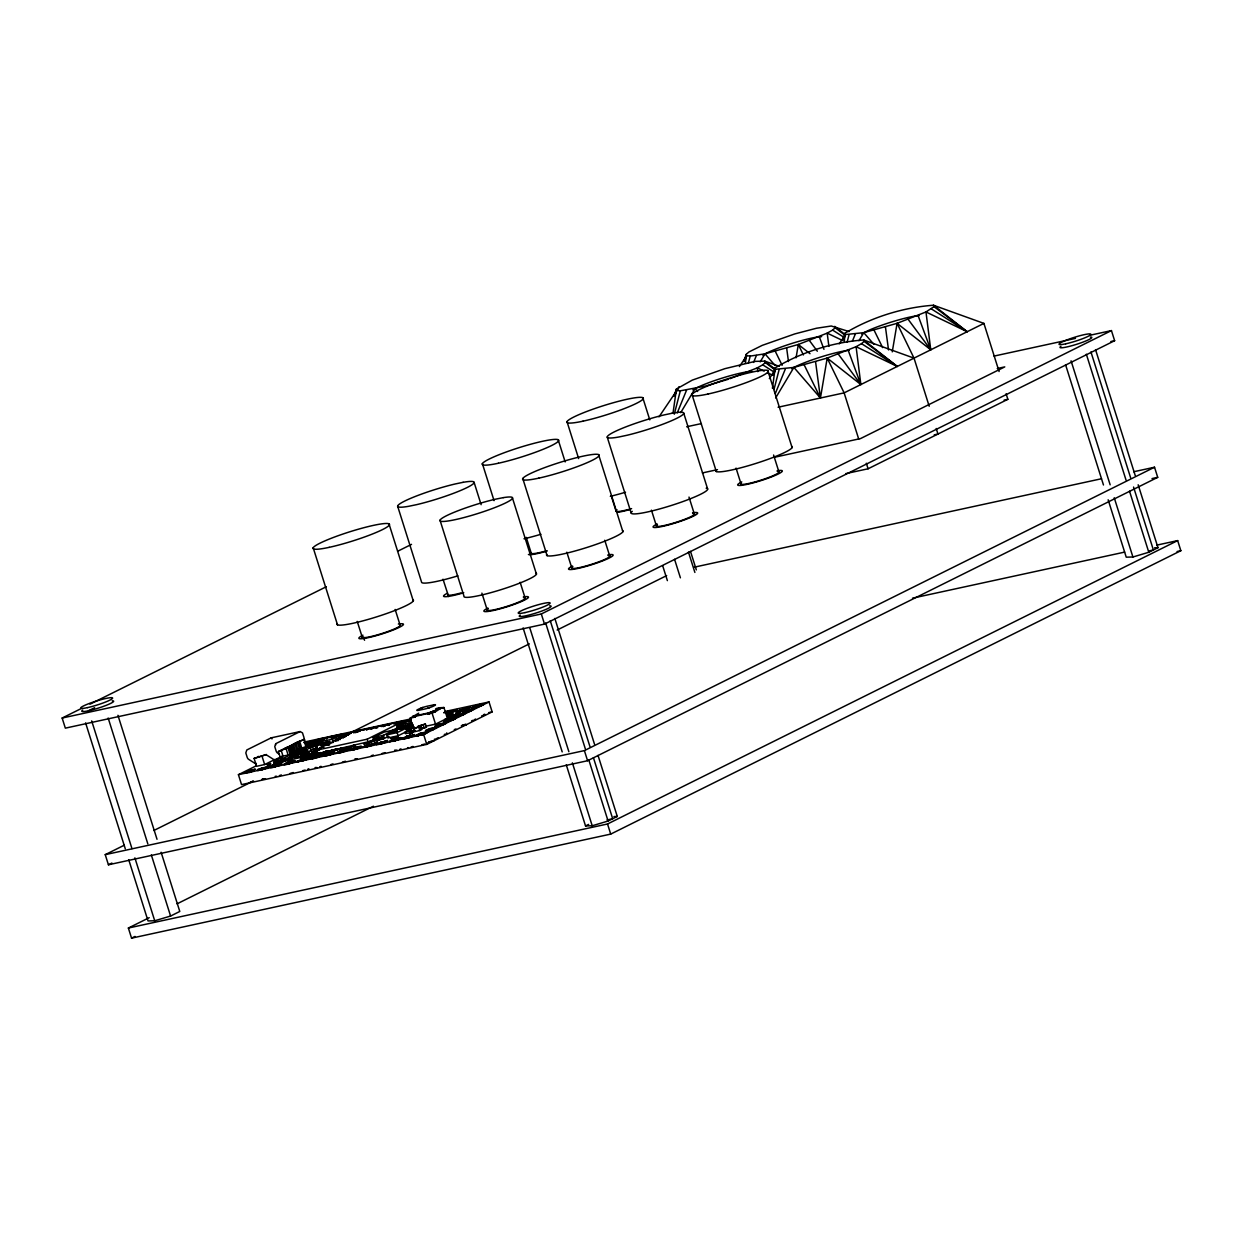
<?xml version="1.0" encoding="UTF-8"?>
<svg xmlns="http://www.w3.org/2000/svg" width="1243" height="1243" viewBox="0 0 1243 1243"><rect width="100%" height="100%" fill="white"/><g stroke="black" fill="none" stroke-linecap="round" stroke-linejoin="round"><path stroke-width="1.5" d="M347.916 747.059L345.787 748.364L334.818 749.545L323.413 755.495L327.499 755.573M347.791 747.229L343.581 748.861L347.465 747.012M306.244 755.247L309.025 753.988C304.784 756.925 305.452 753.336 307.441 754.206C306.508 755.122 305.747 753.926 309.367 753.025L308.854 751.44L302.95 753.211L302.453 751.627L304.069 750.819M347.372 746.841L346.719 748.1L343.581 748.861L354.255 745.738L343.581 748.861L347.931 746.732M396.517 731.241L397.247 730.977L394.777 731.754M375.277 739.134L369.979 741.558L370.787 741.931L373.024 740.673L323.739 752.233L324.656 751.813L328.867 751.176L319.42 754.75L321.517 754.812L318.721 756.303L310.191 758.354L316.266 755.387M347.652 747.68L343.581 748.861L346.735 747.416M323.553 755.573L334.755 751.937L329.442 753.04L332.223 751.098M440.006 708.37L438.453 708.976L439.82 707.733L443.937 707.516L447.325 718.268L435.532 724.125L425.898 726.223M298.646 761.866L296.953 761.229L320.989 752.605L303.758 759.24M409.351 731.164L409.848 732.749L411.526 731.909L411.029 730.325L404.985 732.111L405.482 733.696C419.466 730.666 407.393 732.982 413.049 731.723C412.536 734.038 408.792 731.381 415.038 730.231M448.257 718.314L462.567 710.825L457.44 712.301L462.567 710.825L444.963 719.573L458.449 714.445L464.727 713.249L448.148 718.423L450.401 717.429M320.492 748.053L319.591 748.752L321.315 747.882L319.14 749.094M343.689 748.317L336.496 749.311L329.426 753.072L335.517 749.451L337.739 749.389L335.02 749.482L346.813 747.54M316.312 751.875L301.086 758.65L314.168 752.45M391.84 738.28L398.304 736.353L390.892 738.575L397.9 736.788M279.209 754.097L277.531 753.04A3.341 2.02 77.7 0 1 276.101 750.927L274.765 746.655L275.76 743.671L300.138 731.552L302.484 732.873L303.851 737.13A3.341 2.02 77.7 0 1 303.945 739.911M302.779 757.702L300.557 758.199L319.513 749.824M325.915 752.046L316.375 753.615L315.38 750.446L367.182 739.197L404.068 720.862L352.266 732.111L314.013 751.036L311.154 751.658L310.657 750.088L316.468 747.991L316.918 749.591L318.581 749.234L316.918 749.591M367.182 739.197L368.177 742.366L373.04 741.123L374.096 740.704L373.086 737.534L383.932 732.158L394.28 729.905L383.434 735.297L373.086 737.534M307.021 757.236C307.922 755.993 305.778 757.702 301.971 758.448M353.898 745.396L352.592 746.049M368.549 742.988L367.415 743.64L371.471 742.18M309.227 747.664C313.283 746.282 308.311 748.799 311.48 746.328L310.983 744.743L314.743 743.656C308.28 739.865 334.414 735.468 320.072 740.968L323.335 739.321L317.214 741.449M342.757 748.317L342.555 748.69M414.603 730.9L409.848 732.749L413.251 732.065L409.429 733.945L413.033 732.22L409.848 732.749L414.634 730.698M343.938 736.493L346.968 735.126C342.011 737.052 345.212 735.561 346.144 735.747C343.41 737.845 346.952 735.064 340.489 737.021L345.445 735.607M335.641 749.374L333.621 750.399L338.64 748.783L334.818 749.545M343.41 748.457L342.742 748.659M368.487 743.221L363.64 743.889L368.472 743.392M269.576 764.259L270.554 763.497L266.95 764.88L270.554 763.544L269.933 764.057M312.677 746.655L317.897 744.743L312.459 746.763M333.901 749.809L328.82 751.44L335.936 750.057M393.922 730.216L396.672 729.346L394.373 730.558M340.178 748.737L338.857 749.389L340.52 748.954M368.394 742.91L367.586 743.64L368.783 743.19M459.708 711.649L457.517 712.814L458.993 711.757C455.451 713.404 458.76 712.907 459.506 711.649C456.445 712.798 457.144 712.938 459.692 711.757M309.631 747.447L311.48 746.328C307.145 748.224 312.785 747.463 310.393 747.198M316.561 752.512L309.647 755.573L315.971 752.45L313.438 752.636L315.023 752.466M396.331 737.721L398.304 736.353L390.892 738.575L391.933 738.591M297.341 756.428L297.73 755.635L295.011 756.397L295.508 757.981C304.333 753.833 307.891 757.407 305.545 753.305L300.62 755.169L301.101 756.769L300.107 753.6L303.012 752.17L303.51 753.74M321.44 755.278L313.997 757.018L316.328 755.029M347.418 747.633L345.507 748.41L347.652 747.633M314.324 753.025L314.075 752.124C320.352 752.31 314.448 752.264 311.325 753.491L316.965 751.937L304.768 756.894L312.055 754.454L309.507 756.816L312.568 755.589L310.362 756.257M317.913 753.864L319.762 752.932L317.944 753.491M293.068 756.769L297.698 754.299L289.743 758.059L297.357 754.268M345.865 735.856L342.99 736.555M335.998 749.482L338.64 748.783L335.765 749.964M396.035 737.783C399.764 736.089 391.607 739.228 397.791 736.726M289.06 759.691L290.862 758.712L288.174 759.675C292.96 756.63 289.448 761.959 288.469 757.935L288.174 759.675L290.878 759.162L288.935 759.349L293.768 757.127L292.478 755.713M324.112 752.015L327.608 751.176L321.471 753.04L324.33 752.543M332.13 750.321L328.82 751.44L332.394 750.29L328.82 751.44L330.793 751.254M394.839 737.985L393.751 738.218C389.23 738.544 397.542 738.124 397.403 736.788M459.692 712.13L457.44 711.944L462.567 710.825L457.548 712.472M306.12 756.521C304.255 759.131 314.697 754.377 314.075 754.843M450.261 717.242L448.692 718.034M412.723 731.77L411.619 732.329L414.805 731.086M317.074 745.147L317.897 744.743L316.794 744.868M339.355 749.343L341.98 748.053L340.333 748.488M339.153 748.845L339.401 748.985M310.035 755.558L312.102 754.843L309.895 755.573L310.781 754.19L311.014 755.293L310.781 754.19M343.721 736.198L346.346 736.151L345.476 736.431C344.637 734.815 343.86 737.115 346.346 736.151L344.031 735.887M459.506 711.649L457.315 712.767L459.848 712.037M289.184 759.691L288.174 759.675L290.8 758.587L282.145 762.021L281.648 760.436L284.227 759.628L285.377 761.073L284.383 757.904L291.779 754.237L292.276 755.822L293.27 755.542L289.526 757.189L290.209 759.442L288.174 759.675L290.862 758.805M335.02 749.482L337.506 749.576L333.621 750.399L335.734 749.762M275.558 744.386L275.728 744.93M375.091 739.212L368.177 742.366L374.096 740.704L369.824 741.714L373.024 740.673M244.187 772.804L249.097 770.365L255.374 769.168L244.187 772.804L246.44 773.224M244.234 773.364L253.976 770.303L248.631 772.462M270.492 766.978L277.469 764.041L281.835 763.435L270.694 767.615L281.369 763.901M275.231 776.3L276.801 776.3M287.817 764.196C278.183 766.465 292.991 759.768 295.166 761.353M298.74 761.353L301.055 760.126M323.615 756.117L334.895 752.466L332.938 753.755M389.556 741.123L400.899 737.581L389.758 741.76M445.74 722.074L444.45 721.763M445.833 721.577L448.148 720.334M463.08 712.876L462.738 712.161L474.065 708.603L466.84 710.11L462.94 711.851L462.924 712.798L474.204 709.131M316.281 751.922L313.267 752.901M337.164 749.125L335.828 750.073M411.899 732.251L414.696 731.21M305.545 753.305L302.671 754.734L303.168 756.319L301.412 757.344L289.899 759.893L290.955 759.131L289.526 757.189M673.007 413.251L676.41 389.028L692.304 380.109L724.918 368.658L755.154 361.371L764.833 361.138L779.237 366.328M745.458 363.298L746.297 354.302L748.861 352.002L762.192 345.383L794.805 333.916L816.48 328.245L831.272 326.008L849.124 331.586M772.431 388.298L775.181 367.881C801.471 352.095 833.043 342.167 863.621 339.976L914.025 358.139L929.205 406.275M796.064 357.813L798.317 344.497L827.201 333.124L832.624 330.079L835.187 327.779L834.721 326.396L844.976 334.46M775.616 397.962L793.889 367.415L827.201 358.077L860.871 384.553L856.085 346.704L897.291 366.452L863.621 339.976L864.087 341.359L861.508 343.658L856.085 346.704L827.201 358.077L820.442 398.024L793.889 367.415L775.648 369.264L769.339 378.602M844.246 342.136L845.069 333.14C871.343 317.353 902.931 307.441 933.509 305.234L983.912 323.398L999.092 371.533M892.256 351.862L897.089 323.335L925.973 311.962L933.975 306.633L933.509 305.234L967.178 331.71L925.973 311.962L930.758 349.811L897.089 323.335L863.776 332.673L845.535 334.538L839.227 343.86M289.417 759.659L290.598 758.743M316.002 755.526L313.314 756.257L320.337 754.703M290.147 758.851L288.174 759.675L291.002 759.085L289.199 759.364M331.151 751.704L329.799 751.844L332.394 750.29M337.008 749.156L335.02 749.824M305.747 755.045L306.042 755.309M331.508 750.477L332.534 750.663L330.56 751.269L332.549 750.632L330.591 750.958M353.556 745.738L352.22 746.251L355.234 745.707L352.686 746.375M344.606 736.307L345.243 736.074M345.259 735.716L343.55 736.509L344.544 735.716M394.233 737.472L395.227 737.021L390.892 738.575M325.79 751.829L323.972 752.077M292.944 757.127L293.768 757.127M346.471 747.525L346.129 748.27L346.952 747.727M395.227 737.021L392.306 738.389L394.109 737.487M319 753.04L317.105 753.988L319.529 753.6L318.161 754.004M301.785 757.236L303.168 756.319M313.143 752.87L315.986 751.844M315.8 751.875L306.213 756.832L310.61 754.719M328.199 750.958L325.961 752.605M372.947 740.968L368.177 742.366L372.698 740.673L368.177 742.366L369.979 741.558M449.034 717.988L450.199 717.537M396.579 731.335L395.258 731.661M297.528 755.713L292.183 757.236M316.965 744.837L317.649 744.293M458.993 711.757L457.89 712.41L459.18 711.711M351.878 746.484L354.146 745.412L352.189 746.484M674.281 414.199L680.325 390.815L705.418 386.091L728.429 379.224M748.348 363.282L750.213 356.088L764.989 353.835L798.317 344.497L810.032 353.711M774.001 389.432L779.112 369.668M847.136 342.12L849 334.926M324.376 752.264L326.194 751.44L323.848 752.543M396.688 729.377L394.28 730.247M393.083 737.487L393.021 738.451L395.756 736.913L394.357 737.55L395.725 737.783M458.046 712.41L458.791 711.819M275.138 764.196L276.723 763.373L264.013 768.438L257.285 769.712L268.55 766.201L267.835 766.9M313.795 756.381C318.394 756.257 312.583 755.169 314.914 755.262L313.314 756.257M374.935 739.29L370.181 742.04M334.585 749.995L335.626 749.778L333.621 750.399L336.729 749.855M328.292 751.269L325.044 752.761M325.588 751.875L324.547 752.201L325.744 752.124M393.394 737.643L392.462 738.311M324.811 752.077L326.194 751.44L324.703 752.45M325.076 751.673L325.682 751.502M394.792 730.138L396.595 729.843L394.917 729.75L392.788 731.599L399.469 728.258L394.59 730.216M393.969 737.519L393.176 737.705M458.574 711.882L457.44 711.944L459.32 711.944M370.352 742.024L372.512 740.704M323.631 747.664L323.848 747.587M396.595 729.843L395.227 730.371L395.849 729.47M306.275 754.517L307.301 753.88L306.524 754.423M395.025 730.061L396.237 729.377L395.662 730.216M673.877 396.299L676.41 389.028M743.765 361.573L746.297 354.302M772.664 375.153L775.181 367.881M842.552 340.411L845.069 333.14M316.312 752.295L313.982 752.776L315.085 752.046M675.555 393.938L676.86 390.426L680.325 390.815M744.79 360.936L746.748 355.684L750.213 356.088M774.342 372.776L775.648 369.264M844.23 338.034L845.535 334.538M677.59 390.255L678.973 386.744M330.436 750.943L328.82 751.44L332.223 750.477M314.122 756.164L314.432 755.387L313.112 756.365M294.513 756.971C288.92 758.323 299.516 755.495 296.689 756.195M677.249 412.909L686.54 390.193M753.569 362.443L756.428 355.451M775.321 393.487L785.327 369.031M852.356 341.281L855.215 334.289M370.787 741.931L372.294 740.75L368.177 742.366L373.133 741.014L368.177 742.366M371.098 741.449L371.3 741.791M343.472 736.213L344.995 735.825M335.967 749.715L337.071 749.747L336.247 749.747M301.505 758.385L300.557 758.199L302.251 758.354M329.737 752.403L330.669 752.699L327.531 753.444M311.278 756.599L305.685 757.609L306.695 756.769M312.024 754.439L306.617 756.272L310.004 754.967M680.682 412.692L695.101 388.577L697.634 391.498M760.188 361.884L764.989 353.835L775.104 365.504M858.96 340.722L863.776 332.673L873.891 344.342M267.136 767.537L258.016 769.945M307.72 758.914C310.035 756.801 297.186 761.71 297.295 761.943L297.093 761.322M349.656 733.929L345.896 734.458M361.402 746.825L360.082 747.711M377.67 727.73L375.184 727.745M389.339 725.306L387.536 725.306M401.101 738.202L399.764 739.088M464.82 714.041L455.187 716.838L456.756 716.823M475.603 719.029L474.158 719.883M659.008 416.856L676.86 390.426M739.399 366.576L746.748 355.684M443.937 707.516L436.806 709.427A6.681 0.808 -17.5 0 1 435.703 710.141A15.18 1.818 -17.5 0 1 434.32 710.794L427.965 713.482L413.872 716.667L415.022 716.962M435.159 711.882L428.167 714.104L435.159 711.882L440.721 708.386M311.962 754.423C303.96 757.173 316.406 752.963 310.797 755.356L312.009 754.517L310.797 755.356M310.688 754.672L311.838 754.765L306.617 756.272L311.838 754.765L309.818 755.418M301.07 759.193L303.183 759.209M315.24 755.993L314.495 756.956L315.458 756.49M330.871 737.705L337.599 735.405M357.331 731.956L360.905 730.185L363.981 730.185M370.554 729.082L377.515 726.844L376.241 727.823M410.035 719.837L410.982 719.511L406.135 721.561M407.098 736.835L407.844 735.887C430.342 730.418 387.832 744.277 407.844 735.887L406.896 736.213M448.366 720.039L449.111 719.091C471.594 713.606 429.084 727.481 449.111 719.091L448.164 719.402M476.38 706.102L477.126 705.154C499.391 699.731 457.642 713.404 477.126 705.154L476.193 705.465M274.765 764.352L267.276 767.18M289.899 759.893L290.878 759.162M305.576 756.49L305.669 757.5L301.692 757.966M306.772 754.998L307.223 753.973L305.11 754.734M320.29 754.61L318.068 755.169L324.547 753.196M289.743 758.059L297.667 754.532M460.656 710.421L463.592 709.038M326.567 738.979L327.577 738.311M310.408 758.867L319.575 756.365M315.054 767.553L317.074 767.553M311.931 754.579L310.703 755.045M336.9 749.809L338.64 748.783L336.449 749.591L337.366 749.622M730.014 378.68L757.313 367.866L762.736 364.82L765.3 362.521L764.833 361.138L775.088 369.187M309.491 756.428L307.192 756.785L311.17 756.288L307.736 757.842M302.22 757.329L301.117 757.375M337.723 749.436L337.226 749.684M319.28 753.04L317.788 754.05L320.989 752.605L317.788 754.05M392.135 738.653L394.031 738.093M321.626 755.604L320.383 756.319M347.822 750.057C347.683 748.115 333 753.6 339.044 753.118M403.68 721.561L396.812 722.711M387.505 741.434L383.792 741.838M399.236 738.948L391.343 741.248L393.518 741.014M427.188 732.826C427.11 730.868 412.163 736.462 418.409 735.872M470.025 707.826L464.96 708.603M438.157 737.721L436.79 738.451M298.04 754.159L299.625 753.895M439.494 709.318L438.313 708.308L439.401 709.318M411.744 732.298L412.412 731.537M297.854 754.237L299.547 753.74M301.754 757.919L305.669 757.5M319.078 753.087L319.964 753.398M329.581 753.072L328.665 753.755M312.444 754.874L310.75 756.365L316.685 753.118M366.436 730.185L367.275 729.703M350.277 750.057L361.123 746.67M354.985 758.774L357.394 758.774M389.96 741.449L400.805 738.047M445.817 712.954L456.896 709.598L448.179 713.078L448.676 714.663L452.499 713.824L452.996 715.409L447.729 716.854L447.231 715.284L452.499 713.824M394.668 750.166L397.076 750.15M472.48 707.826L482.02 705.092L479.378 706.397M318.379 753.662L319.731 753.149M309.725 747.633L311.092 747.059M297.73 756.319L296.782 756.195M449.205 717.46L448.661 718.128L449.919 717.382M268.022 767.537L268.737 766.822L260.688 768.764M273.6 764.647L274.952 764.305M279.877 764.989L272.295 767.102L275.091 766.713M281.664 764.429L280.7 764.942M337.521 735.934L336.558 736.446M347.201 749.669C348.258 748.006 336.542 750.508 336.993 753.336C339.106 751.549 347.791 750.912 351.085 747.773L346.642 749.949M359.258 747.742L357.331 747.571M372.62 745.132L374.578 743.842L363.096 746.872L374.438 743.314L363.096 746.872L367.198 746.95M456.787 710.701L455.14 711.524M436.122 728.414C437.614 725.43 418.689 733.339 429.456 730.822M445.46 723.783L446.175 723.069L435.438 726.192M454.798 719.138L455.513 718.423L453.742 718.532M482.828 705.201L483.543 704.486L481.01 704.765M447.014 733.401L446.719 732.888M317.695 753.6L320.119 753.274L318.519 753.911M393.208 738.218L392.322 738.28M329.364 752.761L330.669 752.699L329.473 753.087M305.902 746.437L307.969 745.52M262.724 778.708L262.087 779.33L265.458 778.693M297.698 761.322L301.707 759.893M353.556 732.826L360.19 731.055M408.108 721.624L409.429 721.002M444.792 721.546L452.98 718.687M374.811 739.352L370.088 741.869L372.931 740.812M300.837 752.621L301.21 748.768L303.789 747.478L304.286 749.063L295.29 752.264M1090.608 335.113L1111.444 330.591L1114.629 340.706L544.512 624.095L65.335 728.149L62.15 718.034L81.277 708.526M89.962 704.206L326.35 586.712M397.62 551.286L411.526 544.372M88.502 710.763L94.623 707.718M983.912 323.398L844.137 392.866L778.087 407.222M300.138 731.552L271.192 737.845L246.813 749.964L245.819 752.932L247.155 757.22A3.341 2.02 77.7 0 0 248.6 759.318L254.986 763.373A3.341 2.02 77.7 0 0 256.369 763.497M62.15 718.034L541.311 613.98L1111.444 330.591M254.1 758.401L266.328 754.579A3.341 2.02 77.7 0 0 267.074 755.309L273.46 759.349A3.341 2.02 77.7 0 0 274.858 759.489L264.65 764.554L256.586 766.309L254.1 758.401L266.328 754.579M280.328 757.64L278.401 751.518L283.109 749.172L286.061 748.535L288.05 754.858M278.401 751.518L286.061 748.535M288.966 747.152L284.771 748.348L288.966 747.152L291.188 755.185M291.313 745.971L286.993 747.245L291.313 745.971L293.301 752.31M293.597 744.837L289.526 745.986L293.597 744.837L296.098 752.745L295.166 753.211M295.958 743.671L291.887 744.806L295.958 743.671L298.46 751.58M298.475 742.413L294.296 743.609L298.475 742.413L300.48 748.737M304.457 739.383L296.828 742.351L304.457 739.383L306.943 747.292L302.189 749.405C308.093 751.331 319.265 741.527 322.714 745.396L321.114 746.188M445.615 711.369L489.027 701.953L492.15 711.882L426.753 744.386L241.546 784.613L238.423 774.684L255.996 765.937M278.23 762.627L275.293 763.497L274.268 760.11L281.664 756.428L291.779 754.237M301.707 750.337L298.056 751.129L297.559 749.56L303.789 747.478M290.505 753.367L294.653 751.953L290.505 753.367L291.002 754.952L293.037 754.517L293.534 756.086L297.186 754.361M312.801 744.122L311.76 742.615L315.023 740.983L317.54 740.44L318.022 742.024M277.484 761.104L277.127 763.109L277.981 762.674L277.484 761.104L275.651 761.493L276.148 763.078L274.113 763.59L273.6 762.021L274.765 761.679M317.54 740.44L311.76 742.615M275.651 761.493L274.796 761.928L276.614 761.524M299.019 750.554L296.285 751.922L296.782 753.491L303.012 752.17M278.261 761.167L281.011 760.328L280.638 762.347L278.758 762.751L278.261 761.167L281.011 760.328M274.113 763.59L275.06 763.124M317.571 745.8L316.577 742.646L327.204 737.363L343.037 733.929L344.031 737.083M266.655 767.863L265.194 768.5M275.293 763.497L276.148 763.078M293.037 754.517L292.167 754.952L292.82 757.205M296.207 754.765L295.71 753.18L295.368 755.185L292.68 745.303M300.34 751.036L305.825 748.302L303.121 748.892M322.31 740.191L323.227 739.476L315.862 741.543M845.675 473.645L868.08 468.782L1007.855 399.298L1006.1 393.751M281.648 760.436L284.227 759.628M278.758 762.751L279.116 760.747M285.377 761.073L284.616 759.628L288.469 757.935M317.788 745.21L317.276 743.64L318.876 742.848L321.176 742.351L321.984 745.178L324.656 744.277L324.159 742.692L321.486 743.594L324.159 742.692M291.546 757.438L288.594 758.308L293.799 756.039L292.804 752.87M301.132 753.817L300.635 752.233L303.51 750.803L306.974 750.197L307.472 751.766L305.84 752.574L305.343 751.005L306.974 750.197M321.176 742.351L317.276 743.64M282.145 762.021L282.503 760.001M318.954 744.153L321.455 743.283L320.259 743.873M295.011 756.397L297.885 754.967M322.217 743.811L320.088 744.712L318.954 741.558M327.204 743.718L324.905 744.557L324.407 742.972L326.707 742.133L327.344 744.122L329.644 741.496L330.141 743.081L333.404 742.366L332.409 739.212L343.037 733.929M324.407 742.972L326.707 742.133M329.644 741.496L326.847 742.537L328.09 742.273M310.657 750.088L316.468 747.991M335.594 741.279L335.796 739.352L336.294 740.937M336.869 738.824L339.821 737.969L336.869 738.824L337.366 740.393M338.764 737.876L341.794 736.99L338.764 737.876L339.261 739.461M1133.694 471.75L1154.529 467.228L1157.715 477.343L587.582 760.732L108.421 864.786L105.235 854.656L124.347 845.162M153.899 830.464L252.982 781.226M338.484 740.455L337.987 738.886L337.785 740.812M350.308 732.842L529.347 643.858M557.159 630.03L666.668 575.602M310.781 754.998L316.654 752.823L309.414 756.49L312.568 755.589L309.429 756.412L310.75 756.365M313.407 754.812L316.344 753.351M306.337 759.24L304.255 760.11M108.421 864.786L111.901 863.062M412.987 727.108L410.159 718.143L418.736 713.156M400.945 723.799L397.201 725.042L397.542 728.538L397.744 726.611L399.826 726.161L400.386 727.73L399.391 724.56L400.945 723.799L401.38 725.384L402.359 724.902M403.322 722.012L407.455 720.598L403.322 722.012L403.089 723.954M347.403 750.306L344.513 751.518M405.964 727.171L405.467 725.586L400.293 726.72L399.795 725.135L410.843 719.635M375.868 740.315L375.37 738.73L372.931 739.585L373.428 741.17L374.718 740.89L377.235 740.02L376.738 738.435L377.841 738.202L378.338 739.787L376.178 740.548L375.681 738.964L376.738 738.435M397.045 726.953L399.826 726.161L399.391 724.56L397.201 725.042L398.242 728.196M375.37 738.73L372.931 739.585L373.584 741.139L374.578 740.595M390.038 731.505L401.442 725.85M375.681 738.964L377.841 738.202M378.198 738.435L380.482 737.627L380.979 739.212L379.845 739.771L378.695 740.02L378.198 738.435L380.482 737.627M403.385 728.351L402.887 726.767L410.376 724.327L410.889 725.912L397.123 732.609L386.915 734.815L387.909 737.985L398.117 735.763L407.362 731.179M380.933 737.829L383.217 737.037L383.714 738.606L382.658 739.134L381.446 739.399L380.933 737.829L383.217 737.037M386.915 734.815L397.9 729.361L408.092 727.155M405.467 725.586L398.35 727.388L398.848 728.957L403.524 727.947M376.178 740.548L377.235 740.02M378.695 740.02L379.845 739.461L378.338 739.787M404.255 727.31L401.178 728.849L413.189 725.368L409.615 726.145M402.887 726.767L410.376 724.327M381.446 739.399L382.502 738.886L381.989 737.301M383.714 738.606L387.459 736.959M372.092 745.07L373.04 744.448L369.218 745.085M406.29 729.672L414.043 727.062L406.29 729.672L406.787 731.257L411.029 730.325M387.086 741.683L385.066 742.584M447.946 711.369L443.891 712.674L447.946 711.369L448.443 712.954M414.292 728.709L415.597 728.056M394.761 739.197L396.455 738.358L393.751 738.948L394.621 738.762L395.258 740.781M412.692 728.693L420.771 726.409L421.781 729.563L419.777 730.558L414.556 731.692L413.562 728.522L420.771 726.409M425.417 724.048L418.192 726.238L425.417 724.048L426.411 727.217L420.864 729.035M446.936 713.7L456.243 710.297L456.678 713.575L456.181 712.006L457.222 711.478L457.719 713.062L456.678 713.575M451.411 712.161L447.542 713.637L448.039 715.222M447.185 716.092L446.89 712.581M405.824 737.829L406.756 737.363M411.775 736.462L412.692 735.747L409.6 736.26M434.351 728.942C437.458 726.394 422.636 731.723 429.317 730.635M238.423 774.684L423.63 734.458L489.027 701.953M428.338 742.677L426.877 743.33M465.705 724.11L464.245 724.747M483.993 715.02L484.956 714.383L484.102 714.305M1156.829 545.118L1177.665 540.596L1180.85 550.711L610.717 834.1L131.556 938.154L128.371 928.039L149.222 917.676M177.034 903.847L373.444 806.21M128.775 859.861L148.041 920.939L154.722 920.768L170.586 916.044L179.784 911.461L161.108 852.247M131.556 938.154L135.036 936.43M105.235 854.656L584.396 750.601L1154.529 467.228M566.28 764.849L585.531 825.927L588.607 824.404M585.531 825.927L592.212 825.772L608.091 821.033L617.289 816.465L598.023 755.387M1108.15 499.795L1126.236 557.175L1132.917 557.004L1148.796 552.265L1157.994 547.697L1138.153 484.77M128.371 928.039L607.532 823.985L1177.665 540.596M313.811 746.095L317.897 744.743L316.685 744.666M315.893 753.227L311.123 754.905L311.915 754.952M314.805 741.993L315.271 745.225L314.261 745.722L313.764 744.137M320.197 755.697L324.672 753.507L320.741 755.418M373.102 744.2L377.717 741.993L373.661 743.92M405.824 737.146L406.865 736.648M304.986 746.515L314.743 743.656L315.271 745.225M342.307 735.794L345.212 734.675M393.72 723.954L395.911 723.038M448.148 712.814L455.513 710.763L454.115 711.68M396.175 737.767L397.884 737.037M254.24 770.691L252.78 771.297M322.854 740.253L324.796 738.964L315.178 741.527M349.112 733.867L351.054 732.578L341.437 735.157M348.77 734.442L347.092 735.126M292.229 762.534C297.279 759.489 280.545 765.098 287.677 763.994M293.923 762.068L292.462 762.689M331.912 753.911L333.357 753.056L329.535 753.693M308.87 768.733L307.813 769.184M455.622 710.592L453.291 711.524M398.537 739.336L393.643 741.216M469.046 708.355L466.715 709.287M412.319 736.509L414.323 735.328L408.916 736.462M463.592 714.772L462.132 715.378M454.254 719.402L451.924 720.35M426.225 733.339L424.749 733.96M455.963 728.957L454.285 729.625M388.562 736.524L387.661 736.913L388.733 736.446M288.594 758.308L297.807 754.703M343.581 748.861L346.906 748.037L346.719 747.229M326.194 751.922L327.608 751.176L321.471 753.04M292.664 756.521L293.799 756.039M305.436 745.582L312.879 743.159M260.766 768.966L259.166 770.038M381.119 726.534L390.815 724.079M407.782 721.422L409.335 720.785M366.607 745.986L364.898 746.903L367.058 746.763M325.868 752.279L319.296 754.812M369.839 741.667L372.807 740.983M428.291 714.026L433.574 711.12A6.681 0.808 -17.5 0 1 426.085 713.466L420.864 714.585A6.681 0.808 -17.5 0 1 418.238 714.601M266.794 768.112L264.573 768.733M278.991 765.393L276.443 766.309M306.477 759.504L304.83 760.141M401.24 722.696L402.017 722.385M395.258 729.983L396.455 729.905M358.372 748.162L357.176 748.628M466.778 709.038L468.782 707.966L465.643 708.401M384.258 742.646L386.278 741.574L384.398 741.683M481.6 705.775L478.71 706.63M461.324 715.455L463.328 714.368L460.19 714.818M444.233 724.358L441.653 725.322M423.941 734.023L425.961 732.95L418.13 735.576M483.496 715.238L481.647 715.921M400.992 748.845L399.795 749.311M345.974 736.167L344.109 736.54L346.424 735.359M328.944 737.721L330.669 737.068M355.591 732.609L356.43 732.282M368.627 729.097L370.352 728.46M395.29 723.985L396.113 723.659M314.293 757.251L311.993 758.385L314.137 758.261M448.195 712.488L457.16 710.343M387.661 736.913L388.484 736.586M476.178 706.397L473.863 707.64L478.027 706.847M406.896 737.146L404.581 738.373L407.378 737.985M306.151 757.515L306.819 756.754M310.284 747.696L311.076 747.152M345.538 735.934L343.581 736.462M307.409 743.749L310.035 742.428L304.846 743.516M321.253 740.642L318.581 741.527M312.661 744.573L306.011 746.577M348.32 734.193L342.788 735.918M347.652 735.141L348.522 734.831M279.24 765.564L277.438 766.201M291.654 762.751L288.314 763.839M317.493 757.236L318.923 756.94M331.337 754.144L330.048 754.594M281.353 774.933L279.38 775.616M358.606 748.317L356.508 748.861M371.036 745.52L368.363 746.421M396.377 737.441L397.232 736.835M321.051 766.309L319.762 766.776M470.04 711.043L472.682 709.737L468.844 710.375M471.47 710.732L469.372 711.276M398.304 739.709L396.501 740.346M451.349 720.334L453.99 719.013L450.852 719.464M410.718 736.897L408.046 737.798M433.294 729.377L430.622 730.278M445.569 734.038L444.279 734.504M420.926 708.153L422.806 707.469A6.681 0.808 -17.5 0 1 427.561 706.133L434.739 704.688A6.681 0.808 -17.5 0 1 434.304 705.713A15.18 1.818 -17.5 0 1 432.937 706.366A6.681 0.808 -17.5 0 1 429.441 707.702L427.452 708.324A6.681 0.808 -17.5 0 1 424.686 709.038L419.481 710.157A6.681 0.808 -17.5 0 1 417.12 710.483L416.778 710.328A6.681 0.808 -17.5 0 1 417.43 709.737A15.18 1.818 -17.5 0 1 419.326 708.805A6.681 0.808 -17.5 0 1 420.926 708.153L422.806 707.469M338.78 749.094L339.805 749.094L339.028 749.265M375.231 739.445L372.558 740.191L375.433 739.399M343.192 735.157L351.256 733.215M248.786 771.375L245.85 772.758L246.891 772.851M382.891 726.534L384.724 725.896L383.59 725.586M383.574 726.518L384.895 726.052M283.87 764.181L295.057 760.561L286.947 762.379L283.932 764.74M464.276 708.821L459.04 711.027L470.18 706.832L458.838 710.39L462.054 710.701M353.991 747.696L350.075 749.42L350.215 750.461C351.598 749.824 372.201 743.314 353.991 747.696L357.052 747.431M354.628 748.395L351.66 749.871L355.141 749.28M366.514 745.784L368.363 745.147L367.213 744.821M383.497 741.683L376.536 744.635L387.661 740.44L376.349 743.858L378.727 744.495M434.848 726.176L446.035 722.54L437.909 724.374L434.91 726.72M429.472 728.693L425.557 730.418L425.696 731.443C426.069 730.915 448.723 724.079 429.472 728.693L430.622 729.004M420.134 733.339L416.219 735.064L416.358 736.089C416.716 735.561 439.369 728.724 420.134 733.339L421.268 733.65M396.766 729.734L396.004 729.734M413.872 716.667L415.628 716.652L413.173 716.652M306.741 743.982L311.573 741.838M321.191 740.89L319.311 741.527M311.387 745.52L308.963 746.515M251.909 771.623L249.066 772.556M291.592 763.016L288.749 763.932M318.053 757.267L316.142 757.702M331.291 754.392L329.395 755.029M370.973 745.769L369.093 746.406M441.343 725.197L444.652 723.659L440.83 724.296M410.656 737.161L408.776 737.783M433.232 729.641L431.352 730.278M423.319 734.256L419.963 735.281M373.335 755.045L371.3 755.713M472.977 720.334L471.61 720.8M413.033 746.437L410.982 747.09M435.594 738.917L434.242 739.367M316.949 750.974L313.314 752.217L313.656 753.18M317.043 751.285L311.325 753.491L313.252 753.149M292.385 757.515L297.419 756.101L296.611 756.164M317.074 752.248L310.035 754.283M301.676 758.541L306.788 757.096L304.768 756.894M304.209 742.817L311.434 741.31L304.923 744.06M308.217 745.21L312.179 744.013M331.306 737.767L332.673 737.332M410.237 720.474L411.184 720.148M301.272 759.815L305.048 758.681M328.836 753.911L325.2 755.62L327.36 755.387M468.16 710.592L464.54 712.192L466.684 712.053M459.615 714.772L453.586 717.429L456.601 717.118M440.131 724.514L436.495 726.223L438.08 726.114M408.217 736.679L403.136 738.964L402.794 738.249L403.136 738.964M428.586 713.886L434.957 711.245M336.698 749.731L337.739 749.389M448.195 718.361L444.963 719.573L450.572 717.646M319.886 748.239L319.606 748.441M318.441 748.954L319.762 748.426M309.973 746.204L310.983 745.878M264.215 769.075L262.289 769.681M303.603 760.343L301.039 761.322M302.95 760.763L303.898 760.452M465.488 709.504L462.21 710.421M465.783 709.613L462.94 710.483M253.619 781.132L250.34 782.049M343.581 751.844L340.737 752.699M468.72 711.695L469.683 711.384M460.33 716.03L458.418 716.636M450.681 720.567L448.133 721.53M450.028 720.987L450.991 720.676M383.279 743.221L381.352 743.827M293.301 772.524L290.023 773.426M332.984 763.901L330.933 764.523M422.962 734.597L421.051 735.203M462.955 725.213L461.588 725.648M331.819 737.379L332.767 737.083M345.445 736.136L344.109 736.54L345.507 736.384M371.502 728.771L372.465 728.46M465.068 708.355L462.955 708.339M477.328 705.791L480.155 704.967M449.298 719.713L450.261 719.417M396.61 737.317L397.651 737.068M408.046 736.524L409.009 736.213M427.452 708.324L429.441 707.702M310.362 754.827L311.838 754.765L310.206 755.511M345.772 735.778L343.876 736.338M263.221 769.184L261.356 769.945M478.058 707.049L475.277 707.826M459.335 716.139L457.983 716.543M440.659 725.43L437.101 726.58M382.285 743.33L380.28 743.889M440.69 725.632L437.909 726.409M345.523 761.244L342.431 762.037M385.221 752.636L382.114 753.413M424.904 744.013L421.812 744.806M435.594 709.178A6.681 0.808 -17.5 0 1 436.806 709.427L439.292 708.681M317.897 744.743L316.437 744.868M436.806 709.427L439.432 708.665M307.27 742.553L305.156 742.506M398.925 722.727L402.406 721.841M305.514 755.402L306.726 755.045M310.268 755.216L311.838 754.765M372.558 740.191L375.044 739.476M409.848 732.749L411.247 732.345M413.235 732.096L411.526 731.909M275.526 766.807L272.186 767.615M302.22 760.778L299.812 761.353M314.277 758.448L315.209 758.183M449.313 720.987L446.905 721.577M440.581 724.98L439.276 725.322M354.892 749.576L352.266 750.244M394.823 740.673L392.757 741.434M305.156 770.085L302.748 770.66M386.635 725.322L389.82 724.607M399.5 722.758L402.173 722.214M384.413 741.449L378.447 744.2M316.965 751.937L315.629 752.605M371.564 741.714L374.096 740.704M354.177 745.816L352.375 746.188M371.036 741.869L373.04 741.123M330.514 752.792L329.426 753.072L330.483 752.435M408.931 721.561L409.817 721.328M448.614 712.938L449.5 712.721M466.824 712.255L463.825 712.876M311.418 755.728L309.569 756.148M261.853 769.588L259.709 770.038M314.774 758.09L312.583 758.851M406.881 738.342L403.882 738.964M393.984 731.537L396.424 730.915L393.394 731.614M393.891 731.537L396.424 730.915L393.58 731.568L394.559 731.35M334.647 736.571L337.428 736.042M393.751 731.537L396.424 730.915M340.007 752.636L346.579 750.182L338.749 752.823M429.146 741.9L433.9 740.844L428.742 741.978M994.027 356.088L1075.459 338.407M686.68 426.769L701.409 423.583M1110.854 341.53L1114.629 340.706M997.259 368.518L1004.779 366.887L860.498 438.593L773.923 457.393M1004.111 400.106L1007.855 399.298M702.419 472.93L717.475 469.652M934.223 434.848L937.968 434.04L936.212 428.493M694.293 567.165L1101.5 478.741M1152.028 478.571L1157.715 477.343M912.502 598.178L1124.635 552.11M1149.635 550.804L1153.395 549.981L1133.554 487.054M436.277 708.494L439.82 707.733M412.971 716.015L415.426 716.015L415.209 716.9M1177.059 551.535L1180.85 550.711M410.159 718.143L414.074 717.304M303.82 742.164L410.858 718.92M316.577 742.646L332.409 739.212M399.795 725.135L411.915 722.494M335.097 739.694L337.987 738.886M407.89 725.057L412.412 724.079M452.996 715.409L452.576 712.13M306.524 747.261L321.129 744.075L322.123 747.245M408.31 725.259L412.692 724.312L413.189 725.896L411.2 726.332M297.559 749.56L301.21 748.768M397.542 728.538L399.624 728.087L399.127 726.502M293.55 753.646L295.71 753.18M302.453 751.627L305.343 751.005M300.635 752.233L306.835 750.088L307.285 751.689L310.672 750.958M488.639 712.643L492.15 711.882M291.048 755.853L292.447 755.558L290.24 756.257M302.95 753.211L307.114 752.31L307.611 753.895M274.268 760.11L284.383 757.904M421.361 728.305L426.411 727.217M302.671 754.734L300.62 755.169L300.107 753.6L296.44 754.392L297.465 757.546L296.44 754.392L299.345 752.963L299.843 754.532M284.616 759.628L285.89 761.042M380.979 739.212L382.502 738.886M277.981 762.674L279.613 762.332M281.508 761.912L283 761.586M345.538 748.224L347.294 747.525M607.05 819.976L612.69 818.749L593.424 757.671M305.84 752.574L307.114 752.31M461.371 725.772L466.405 724.685L461.806 725.663M324.656 751.813L326.272 751.471M309.025 742.102L311.34 741.776M305.032 758.929L306.897 758.805M271.192 737.845L271.984 738.917M316.033 752.435L313.702 752.87M323.366 752.093L324.501 752.512M342.648 736.369L344.249 736.415M254.395 769.697L248.149 770.676M301.598 757.298L302.748 757.111M458.247 712.332L459.351 711.68M290.567 758.945L288.966 759.504L290.209 759.442M408.574 747.68L407.518 747.68M258.948 770.489L257.612 770.567M433.543 704.859L434.739 704.688M310.766 747.664L309.88 747.602L310.905 747.245M307.301 758.214L312.04 756.521M448.832 718.05L449.748 717.429M353.432 745.505L352.826 745.676M331.897 750.958L330.731 750.492L331.679 750.415M473.163 708.23L472.076 707.516L472.418 708.23M324.547 752.201L325.293 751.611M1154.654 547.775L1157.994 547.697M613.949 816.542L617.289 816.465M273.693 764.212L274.672 763.901M331.57 751.067L330.467 750.958M301.692 757.609L302.235 757.018M315.52 754.781L314.759 754.439M842.645 340.535L827.201 333.124L828.879 346.377M764.181 371.16L757.313 367.866L757.795 371.641M767.615 372.807L772.758 375.262M931.395 308.917L967.178 331.71L933.975 306.633M861.508 343.658L897.291 366.452L864.087 341.359M832.624 330.079L843.997 337.335M762.736 364.82L774.109 372.077M835.187 327.779L844.246 334.631M765.3 362.521L774.358 369.373M346.719 748.1L346.129 748.27M308.435 758.214L307.534 757.531M319.886 755.449L319.42 755.185M908.213 319.42L930.758 349.811L918.08 315.551M838.341 354.162L860.871 384.553L848.192 350.293M809.442 340.582L817.335 351.225M306.446 755.185L305.669 755.402M874.093 330.203L882.639 347.605M804.205 364.929L820.442 398.024L815.563 361.744M775.306 351.349L782.142 365.287M897.089 323.335L914.025 358.139M827.201 358.077L844.137 392.866L858.742 439.152M798.317 344.497L803.398 354.939M819.292 336.713L823.969 349.33M398.739 724.265L399.283 725.834M1095.549 349.671L1135.232 475.525M1090.95 351.955L1130.633 477.809M1086.351 354.239L1126.034 480.093M1129.53 491.203L1148.796 552.265M1071.062 360.827L1110.154 484.832M1114.241 497.775L1132.917 557.004M1065.546 364.681L1103.473 484.988M866.324 463.219L868.08 468.782M767.77 370.507L792.102 447.604M773.597 455.016L779.035 472.262M736.042 468.098L741.139 484.226M691.978 394.435L716.31 471.532M683.728 413.158L707.655 489.058M688.995 497.076L694.433 514.322M642.771 397.651L649.778 419.87M690.486 551.379L696.329 569.884M688.451 552.078L694.884 572.433M674.561 559.303L680.403 577.809M651.441 510.158L656.537 526.286M662.705 565.829L667.382 580.636M607.221 437.085L631.149 512.986M598.582 454.612L622.898 531.709M611.245 495.848L615.596 509.646M604.751 540.254L609.831 556.367M566.979 421.579L578.648 458.605M558.169 439.711L565.177 461.93M566.839 552.203L571.935 568.331M522.775 478.524L547.106 555.637M554.844 618.424L594.527 744.277M526.255 537.364L531.336 553.492M512.52 498.225L536.448 574.126M550.245 620.708L589.928 746.561M545.646 622.992L585.329 748.845M588.825 759.955L608.091 821.033M541.311 613.98L544.512 624.095M584.396 750.601L587.582 760.732M607.532 823.985L610.717 834.1M520.149 582.299L525.245 598.427M482.377 463.623L494.046 500.649M529.767 627.731L568.874 751.735M572.37 762.845L592.212 825.772M523.101 627.901L562.193 751.891M474.127 482.47L481.134 504.689M481.896 593.129L487.334 610.375M440.022 520.227L463.965 596.127A38.02 4.568 -17.5 0 0 503.089 589.011A38.02 4.568 -17.5 0 0 535.702 573.116M443.005 579.207L448.63 596.531M467.989 710.437L466.84 710.11M397.62 506.15L421.548 582.05A40.087 4.817 -17.5 0 0 457.89 575.851M458.651 715.067L457.502 714.756M450.867 711.524L449.733 711.214M451.411 714.368L451.908 715.952M388.981 523.816L413.298 600.913M439.96 724.358L438.81 724.048M432.144 713.373L435.532 724.125M395.15 609.443L400.246 625.571M427.996 713.435L428.214 714.228M423.241 725.135L424.236 728.289M423.63 734.458L426.753 744.386M418.782 727.388L419.777 730.558M410.112 726.906L410.61 728.476M410.765 728.693L411.992 732.578M409.569 728.041L410.066 729.625M407.502 725.757L407.999 727.341M405.762 725.337L406.259 726.922M397.123 732.609L398.117 735.763M363.5 636.898L364.556 640.269M357.238 621.407L362.334 637.519M383.434 735.297L384.429 738.451M382.16 737.55L382.658 739.134M381.585 742.273L380.451 741.947M379.348 737.876L379.845 739.771M376.784 738.73L377.282 740.3M374.081 739.01L374.718 740.89M313.174 547.728L337.506 624.825M345.041 734.52L343.891 734.193M342.695 736.54L343.192 738.124M341.297 736.617L341.794 738.202M339.603 737.456L340.318 739.554M341.903 750.881L340.753 750.57M328.401 741.76L328.898 743.345M325.526 742.724L326.023 744.308M323.009 743.267L323.506 744.837M322.636 743.019L323.133 744.604M318.581 740.253L317.431 739.942M318.876 742.848L319.373 744.433M316.81 746.235L317.804 749.389M316.002 745.598L316.499 747.183M315.753 755.091L315.442 756.63M313.516 749.467L314.013 751.036M299.781 741.714L302.282 749.622M297.45 742.926L299.439 749.249M295.042 744.122L297.528 752.031M292.338 752.45L292.851 754.035M290.147 746.561L292.633 754.47M287.941 747.649L290.427 755.558M288.982 762.379L287.832 762.068M281.353 750.865L282.845 755.62M283.357 760.063L283.855 761.648M281.664 756.428L282.161 758.012M280.141 760.763L280.638 762.347M275.76 765.253L274.61 764.942M274.501 761.819L274.998 763.404M262.164 756.661L264.65 764.554M262.522 768.127L261.387 767.801M117.93 715.284L157.022 839.289M108.157 718.003L147.824 843.857M151.335 854.966L170.586 916.044M91.687 720.893L131.96 848.596M134.881 857.841L154.722 920.768M85.596 722.898L125.279 848.751M406.958 736.011L407.424 737.612M313.593 748.612L314.059 750.228M885.451 327.002L888.527 349.92M786.664 348.164L788.466 361.527M1090.375 337.055A16.703 2.004 -17.5 0 1 1076.531 344.327A16.703 2.004 -17.5 0 1 1060.947 346.346M549.67 605.823A16.703 2.004 -17.5 0 1 535.826 613.094A16.703 2.004 -17.5 0 1 520.242 615.099M112.165 700.819A16.703 2.004 -17.5 0 1 98.321 708.106A16.703 2.004 -17.5 0 1 82.737 710.11M523.35 596.904A23.384 2.812 -17.5 0 1 521.905 601.317A23.384 2.812 -17.5 0 1 491.777 610.826A23.384 2.812 -17.5 0 1 487.955 608.06M607.936 554.844A23.384 2.812 -17.5 0 1 606.506 559.272A23.384 2.812 -17.5 0 1 576.379 568.766A23.384 2.812 -17.5 0 1 572.557 566.016M692.537 512.8A23.384 2.812 -17.5 0 1 691.108 517.212A23.384 2.812 -17.5 0 1 660.981 526.721A23.384 2.812 -17.5 0 1 657.159 523.956M777.139 470.74A23.384 2.812 -17.5 0 1 775.71 475.168A23.384 2.812 -17.5 0 1 745.582 484.677A23.384 2.812 -17.5 0 1 741.76 481.911M398.35 624.048A23.384 2.812 -17.5 0 1 396.905 628.461A23.384 2.812 -17.5 0 1 366.778 637.97A23.384 2.812 -17.5 0 1 362.956 635.204M463.748 592.756A23.384 2.812 -17.5 0 1 447.558 593.16M546.904 551.131A23.384 2.812 -17.5 0 1 528.399 554.471M630.077 509.49A23.384 2.812 -17.5 0 1 617.833 512.302M608.153 555.605A20.043 2.408 -17.5 0 1 591.544 564.338A20.043 2.408 -17.5 0 1 572.837 566.746M523.552 597.65A20.043 2.408 -17.5 0 1 506.942 606.382A20.043 2.408 -17.5 0 1 488.235 608.806M692.755 513.561A20.043 2.408 -17.5 0 1 676.145 522.293A20.043 2.408 -17.5 0 1 657.438 524.701M777.357 471.501A20.043 2.408 -17.5 0 1 763.233 479.425A20.043 2.408 -17.5 0 1 740.937 483.636M631.599 508.636A20.043 2.408 -17.5 0 1 617.041 509.785M546.967 550.711A20.245 2.439 -17.5 0 1 531.149 552.886M461.044 592.942A18.754 2.253 -17.5 0 1 447.9 594.729M400.044 624.965A20.043 2.408 -17.5 0 1 381.943 633.526A20.043 2.408 -17.5 0 1 362.148 636.929M412.909 599.716A40.087 4.817 -17.5 0 1 376.722 616.839A40.087 4.817 -17.5 0 1 337.102 623.629M540.923 534.272A40.087 4.817 -17.5 0 1 523.987 538.778M625.524 492.228A40.087 4.817 -17.5 0 1 610.313 496.314M791.713 446.423A40.087 4.817 -17.5 0 1 755.526 463.546A40.087 4.817 -17.5 0 1 715.906 470.336M706.164 488.219A40.087 4.817 -17.5 0 1 670.163 505.839A40.087 4.817 -17.5 0 1 632.267 511.339M622.51 530.528A40.087 4.817 -17.5 0 1 586.323 547.65A40.087 4.817 -17.5 0 1 546.702 554.44M692.926 389.929A33.406 4.009 -17.5 0 1 721.577 378.292A33.406 4.009 -17.5 0 1 751.797 371.362M762.814 355.203A33.406 4.009 -17.5 0 1 791.465 343.565A33.406 4.009 -17.5 0 1 821.685 336.62M791.713 368.767A33.406 4.009 -17.5 0 1 818.982 357.58A33.406 4.009 -17.5 0 1 849.311 350.277M861.601 334.041A33.406 4.009 -17.5 0 1 888.869 322.838A33.406 4.009 -17.5 0 1 919.198 315.536M259.01 757.065A3.341 2.02 77.7 0 1 258.264 756.334M396.657 730.977L395.367 731.645L396.657 730.977M310.672 756.412L309.507 756.816L310.703 756.459M335.563 749.747L333.621 750.399L335.594 749.762M329.519 744.355L326.505 745.303L329.504 744.464M329.457 744.386L326.505 745.303L329.457 744.464M671.981 413.251L663.948 414.976A40.087 4.817 -17.5 0 0 614.663 431.694A40.087 4.817 -17.5 0 0 618.967 436.977L627 435.268A40.087 4.817 -17.5 0 0 676.285 418.549A40.087 4.817 -17.5 0 0 671.981 413.251M463.111 482.315L455.218 483.962A40.087 4.817 -17.5 0 0 405.684 500.587A40.087 4.817 -17.5 0 0 408.636 506.305L416.514 504.674A40.087 4.817 -17.5 0 0 466.063 488.048A40.087 4.817 -17.5 0 0 463.111 482.315M503.229 497.651L496.019 499.08A38.02 4.568 -17.5 0 0 440.333 519.714A38.02 4.568 -17.5 0 0 486.914 510.5A38.02 4.568 -17.5 0 0 503.229 497.651M87.507 707.609A16.703 2.004 -17.5 0 0 112.569 698.302A16.703 2.004 -17.5 0 0 90.024 703.196A16.703 2.004 -17.5 0 0 87.507 707.609M524.997 612.597A16.703 2.004 -17.5 0 0 550.074 603.29A16.703 2.004 -17.5 0 0 527.514 608.184A16.703 2.004 -17.5 0 0 524.997 612.597M1065.702 343.829A16.703 2.004 -17.5 0 0 1090.779 334.538A16.703 2.004 -17.5 0 0 1068.219 339.432A16.703 2.004 -17.5 0 0 1065.702 343.829M329.209 547.34A40.087 4.817 -17.5 0 0 389.37 524.997A40.087 4.817 -17.5 0 0 335.253 536.758A40.087 4.817 -17.5 0 0 329.209 547.34M498.396 463.235A40.087 4.817 -17.5 0 0 558.573 440.908A40.087 4.817 -17.5 0 0 504.44 452.654A40.087 4.817 -17.5 0 0 498.396 463.235M582.998 421.175A40.087 4.817 -17.5 0 0 643.175 398.848A40.087 4.817 -17.5 0 0 589.042 410.61A40.087 4.817 -17.5 0 0 582.998 421.175M538.809 478.135A40.087 4.817 -17.5 0 0 598.971 455.808A40.087 4.817 -17.5 0 0 544.838 467.554A40.087 4.817 -17.5 0 0 538.809 478.135M707.997 394.031A40.087 4.817 -17.5 0 0 768.174 371.704A40.087 4.817 -17.5 0 0 714.041 383.466A40.087 4.817 -17.5 0 0 707.997 394.031"/></g></svg>
